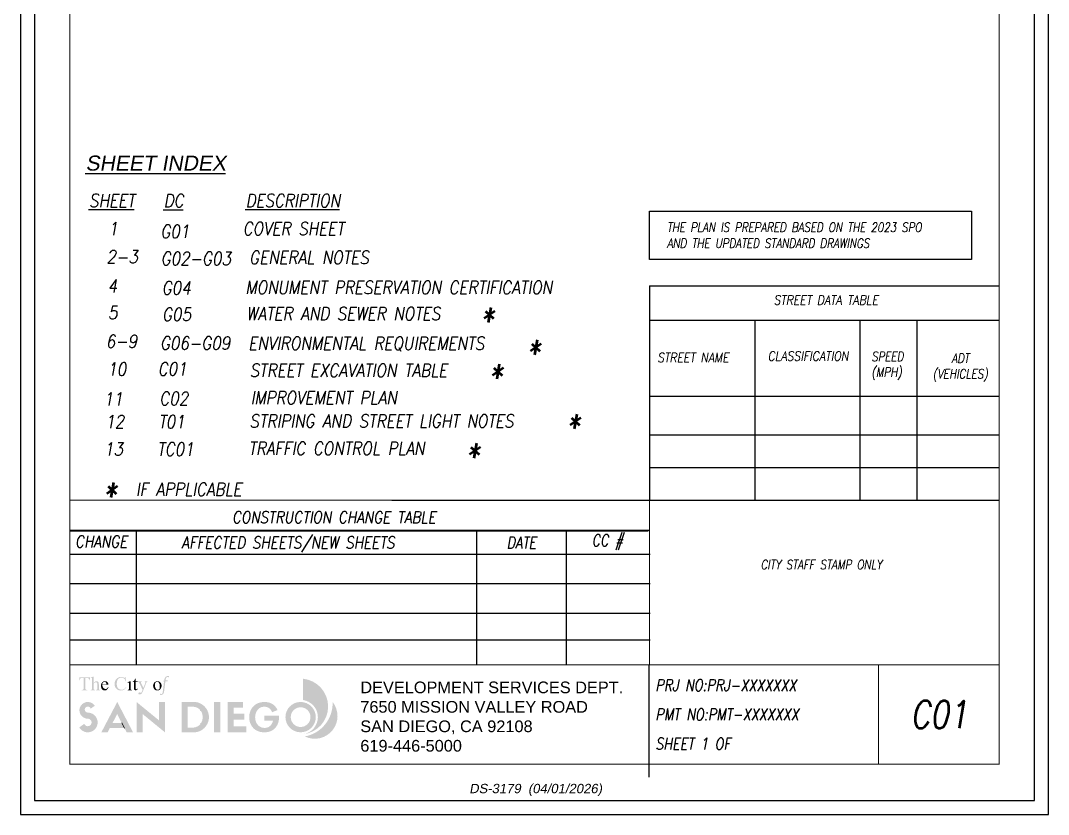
# Model space of a CAD drawing. Header units: inches. Extents: x -18.2 to -7.2, y -0.2 to 16.8.
# Drawn here: x -18.21 to -7.21, y -0.19 to 8.31 of the extents above; entities that cross this region are included whole.
import ezdxf
from ezdxf.enums import TextEntityAlignment as Align

# ---------------------------------------------------------------- set-up
doc = ezdxf.new("R2010")
doc.units = ezdxf.units.IN
doc.header["$MEASUREMENT"] = 0
for name, color, linetype in [('BORDER-BLUE', 5, 'Continuous'), ('BORDER-GREY', 251, 'Continuous'), ('NOTES', 7, 'Continuous'), ('TEXT', 7, 'Continuous'), ('TITLE', 5, 'Continuous')]:
    doc.layers.add(name, color=color, linetype=linetype)
doc.layers.add('SHTINF BORDER', color=7, linetype='Continuous', lineweight=0)
doc.styles.add('HELV100', font='helv', dxfattribs={"height": 2.666666666666666})
doc.styles.get("Standard").update_dxf_attribs({"font": 'simplex.shx', "width": 0.8, "oblique": 10.00000428575679, "height": 0.1})

# ---------------------------------------------------------------- blocks, each defined once
blk = doc.blocks.new('A$C2CD433DA')
at = {"layer": 'SHTINF BORDER', "linetype": 'Continuous', "lineweight": 0}
h = blk.add_hatch(color=7, dxfattribs=at)
edge = h.paths.add_edge_path()
edge.add_line((9.590277578681707, 40.94652554858475), (9.590277578681707, 36.72242386825382))
edge.add_spline(control_points=[(9.590277578681707, 36.72242386825382), (10.28924142476171, 37.49009534739889), (10.69859714247263, 37.70717875123955), (11.10795286018401, 37.92426215484738), (11.5172540480271, 37.92426215484738), (12.00845909677446, 37.92426215484738), (12.36110375262797, 37.65346683142708), (12.71374840754993, 37.38267150777391), (12.88377253524959, 36.80334619199856), (13.00341106485575, 36.40037046885117), (13.00341106485575, 35.3298401038628)], knot_values=[0, 0, 0, 0.2, 0.2, 0.4, 0.4, 0.6000000000000001, 0.6000000000000001, 0.8, 0.8, 1, 1, 1], degree=2, periodic=0)
edge.add_line((13.00341106485575, 35.3298401038628), (13.00341106485575, 33.2896596295759))
edge.add_spline(control_points=[(13.00341106485575, 33.2896596295759), (13.00341106485575, 32.74283411516809), (13.09174945112295, 32.54161890293471), (13.15489503834397, 32.39078928856179), (13.30643354076869, 32.30277808196844), (13.45797204319365, 32.21476687514224), (13.86192930396623, 32.21476687514224)], knot_values=[0, 0, 0, 0.3333333333333333, 0.3333333333333333, 0.6666666666666666, 0.6666666666666666, 1, 1, 1], degree=2, periodic=0)
edge.add_line((13.86192930396623, 32.21476687514224), (13.86192930396623, 31.9844327135943))
edge.add_line((13.86192930396623, 31.9844327135943), (11.02114131022221, 31.9844327135943))
edge.add_line((11.02114131022244, 31.9844327135943), (11.02114131022244, 32.21476687514224))
edge.add_line((11.02114131022244, 32.21476687514224), (11.15386700816452, 32.21476687514224))
edge.add_spline(control_points=[(11.15386700816452, 32.21476687514224), (11.55826050881296, 32.21476687514224), (11.71628806553781, 32.33735001808965), (11.87431562226265, 32.45993316080422), (11.93746120948344, 32.69877398200331), (11.9564376026392, 32.79932705825196), (11.9564376026392, 33.2896596295759)], knot_values=[0, 0, 0, 0.3333333333333333, 0.3333333333333333, 0.6666666666666666, 0.6666666666666666, 1, 1, 1], degree=2, periodic=0)
edge.add_line((11.9564376026392, 33.2896596295759), (11.9564376026392, 35.33049446251243))
edge.add_spline(control_points=[(11.9564376026392, 35.33049446251244), (11.9564376026392, 36.27527895220556), (11.85888366959966, 36.57132160454056), (11.76132973562903, 36.8673642568756), (11.54735453426838, 37.01541284797713), (11.33337933383882, 37.16346143907867), (11.03139292541868, 37.16346143907867), (10.7229719934985, 37.16346143907867), (10.38946732133604, 36.99965371633879), (10.05596265010513, 36.83584599336608), (9.590277578681707, 36.33809735998511)], knot_values=[0, 0, 0, 0.2, 0.2, 0.4, 0.4, 0.6000000000000001, 0.6000000000000001, 0.8, 0.8, 1, 1, 1], degree=2, periodic=0)
edge.add_line((9.590277578681707, 36.33809735998511), (9.590277578681707, 33.28965962957591))
edge.add_spline(control_points=[(9.590277578681707, 33.2896596295759), (9.590277578681707, 32.69877398200331), (9.656640428118408, 32.55421530245803), (9.723003277555108, 32.40965662267991), (9.90311543084681, 32.31221174891107), (10.08322758413851, 32.21476687514224), (10.52557387202955, 32.21476687514224)], knot_values=[0, 0, 0, 0.3333333333333333, 0.3333333333333333, 0.6666666666666666, 0.6666666666666666, 1, 1, 1], degree=2, periodic=0)
edge.add_line((10.52557387202955, 32.21476687514224), (10.52557387202955, 31.9844327135943))
edge.add_line((10.52557387202955, 31.9844327135943), (7.663846408948076, 31.9844327135943))
edge.add_line((7.663846408948302, 31.9844327135943), (7.663846408948302, 32.21476687514224))
edge.add_spline(control_points=[(7.663846408948302, 32.21476687514224), (8.04708231985569, 32.21476687514224), (8.266946746967731, 32.33418728574177), (8.392583562060963, 32.39700569352136), (8.467943839728605, 32.57302810670807), (8.543304116464922, 32.74905052012765), (8.543304116464922, 33.2896596295759)], knot_values=[0, 0, 0, 0.3333333333333333, 0.3333333333333333, 0.6666666666666666, 0.6666666666666666, 1, 1, 1], degree=2, periodic=0)
edge.add_line((8.543304116464922, 33.2896596295759), (8.543304116464922, 38.5175471168477))
edge.add_spline(control_points=[(8.543304116464922, 38.5175471168477), (8.543304116464922, 39.49875755817627), (8.496081251650821, 39.72374779288657), (8.448858385905396, 39.94873802736401), (8.351195392198633, 40.03042376949452), (8.25353239942342, 40.11210951139219), (8.089724676683545, 40.11210951139219), (7.957435216754674, 40.11210951139219), (7.661338035017024, 40.01122925593517)], knot_values=[0, 0, 0, 0.25, 0.25, 0.5, 0.5, 0.75, 0.75, 1, 1, 1], degree=2, periodic=0)
edge.add_line((7.661338035017024, 40.01122925593517), (7.573108708485733, 40.24156341748311))
edge.add_line((7.573108708485733, 40.2415634174831), (9.300287742167487, 40.94652554858475))
edge.add_line((9.300287742167484, 40.94652554858475), (9.590277578681478, 40.94652554858475))
h = blk.add_hatch(color=7, dxfattribs=at)
edge = h.paths.add_edge_path()
edge.add_line((30.6693432815373, 40.72317121014929), (30.86477832775563, 37.81956480862573))
edge.add_line((30.8647783277554, 37.81956480862572), (30.66934328153708, 37.81956480862572))
edge.add_spline(control_points=[(30.6693432815373, 37.81956480862572), (30.27978190593399, 39.12697291956283), (29.55731568671763, 39.70171772618778), (28.83484946843237, 40.27646253304554), (27.82332042045869, 40.27646253304554), (26.9751628562808, 40.27646253304554), (26.29037677589781, 39.84431333048269), (25.60559069644637, 39.41216412815263), (25.21292111836374, 38.46590733202175), (24.82025154028088, 37.519650535658), (24.82025154028088, 36.11288900580257), (24.82025154028088, 34.95205717976206), (25.19094558153302, 34.1004642341286), (25.56163962278515, 33.24887128849513), (26.30624496750534, 32.79463748959824), (27.05085031315685, 32.34040369070135), (28.0058864178136, 32.34040369070135), (28.8353947671128, 32.34040369070135), (29.47001336887456, 32.696865436621), (30.10463197063655, 33.05332718254068), (30.86488738749177, 34.11327875312417)], knot_values=[0, 0, 0, 0.1, 0.1, 0.2, 0.2, 0.3, 0.3, 0.4, 0.4, 0.5, 0.5, 0.6000000000000001, 0.6000000000000001, 0.7, 0.7, 0.8, 0.8, 0.9, 0.9, 1, 1, 1], degree=2, periodic=0)
edge.add_line((30.86488738749177, 34.11327875312417), (31.06021337397396, 33.98764193756505))
edge.add_spline(control_points=[(31.06021337397397, 33.98764193756507), (30.41828776989132, 32.8474224016536), (29.56227790471166, 32.31821003439836), (28.70626804046333, 31.78899766737596), (27.52940443251282, 31.78899766737596), (25.40830163471378, 31.78899766737596), (24.24397989735008, 33.36414742912167), (23.37542816251517, 34.53599428827874), (23.37542816251517, 36.12379497941585), (23.37542816251517, 37.40273849922233), (23.9478827146811, 38.47386869252659), (24.52033726684727, 39.5449988860637), (25.52368683461077, 40.13408504799008), (26.52703640237451, 40.72317121014929), (27.71589658036828, 40.72317121014929), (28.64061407931149, 40.72317121014929), (29.54013877827652, 40.26871929178013), (29.80439051799476, 40.12988624838182), (29.91759452410042, 40.12988624838182), (30.08740053232737, 40.12988624838182), (30.21325546689332, 40.2498519574292), (30.37684507016093, 40.42020326456985), (30.44598894286901, 40.72317121014929)], knot_values=[0, 0, 0, 0.0909090909090909, 0.0909090909090909, 0.1818181818181818, 0.1818181818181818, 0.2727272727272727, 0.2727272727272727, 0.3636363636363637, 0.3636363636363637, 0.4545454545454545, 0.4545454545454545, 0.5454545454545455, 0.5454545454545455, 0.6363636363636364, 0.6363636363636364, 0.7272727272727275, 0.7272727272727275, 0.8181818181818181, 0.8181818181818181, 0.9090909090909091, 0.9090909090909091, 1, 1, 1], degree=2, periodic=0)
edge.add_line((30.44598894286901, 40.72317121014929), (30.6693432815373, 40.72317121014929))
h = blk.add_hatch(color=7, dxfattribs=at)
edge = h.paths.add_edge_path()
edge.add_spline(control_points=[(53.41495861113049, 29.70520601328463), (53.90036934707314, 29.51104171900078), (54.19161578919738, 29.51104171900078), (54.48286223039009, 29.51104171900078), (54.62562679685652, 29.63385175610892), (54.76839136332273, 29.75666179344989), (54.87690812814981, 29.96786591038107), (55.05963780451565, 30.33904257253745), (55.1623251568526, 31.09283051430248)], knot_values=[0, 0, 0, 0.25, 0.25, 0.5, 0.5, 0.75, 0.75, 1, 1, 1], degree=2, periodic=0)
edge.add_line((55.1623251568526, 31.09283051430248), (55.97328618820757, 37.75674640084617))
edge.add_line((55.97328618820734, 37.75674640084618), (55.17947708349652, 37.75674640084618))
edge.add_line((55.17947708349675, 37.75674640084618), (55.24797268584372, 38.1050538273994))
edge.add_line((55.24797268584348, 38.1050538273994), (56.08740815799659, 38.38486565114))
edge.add_line((56.08740815799683, 38.38486565113998), (56.16733837779611, 38.95020660781301))
edge.add_spline(control_points=[(56.16733837779611, 38.95020660781302), (56.30444168765098, 39.94378521107137), (56.98962192237354, 40.65755199082196), (57.66347964387364, 41.3542789479252), (58.45717664435506, 41.3542789479252), (59.02823490928859, 41.3542789479252), (59.35939040966321, 41.20574102061801)], knot_values=[0, 0, 0, 0.3333333333333333, 0.3333333333333333, 0.6666666666666666, 0.6666666666666666, 1, 1, 1], degree=2, periodic=0)
edge.add_line((59.35939040966321, 41.20574102061801), (59.09673051256675, 40.44063056493178))
edge.add_line((59.09673051256664, 40.44063056493177), (58.96545661613322, 40.52056078542954))
edge.add_spline(control_points=[(58.96545661613345, 40.52056078542954), (58.68564479239285, 40.68613853538407), (58.22596194595099, 40.68327988078817), (57.76627910044044, 40.6804212264251), (57.45507812965661, 40.23503165272996), (57.14387715887255, 39.78964207903482), (57.05251232068963, 39.03013682807797)], knot_values=[0, 0, 0, 0.3333333333333333, 0.3333333333333333, 0.6666666666666666, 0.6666666666666666, 1, 1, 1], degree=2, periodic=0)
edge.add_line((57.05251232068963, 39.03013682807797), (56.97829940915085, 38.41345219570213))
edge.add_line((56.97829940915108, 38.41345219570211), (58.41155027691275, 38.41345219570211))
edge.add_line((58.41155027691275, 38.41345219570211), (58.34305467456579, 37.75674640084616))
edge.add_line((58.34305467456556, 37.75674640084618), (56.84691340848781, 37.75674640084618))
edge.add_line((56.84691340848781, 37.75674640084618), (56.0417817905543, 31.39551157387906))
edge.add_spline(control_points=[(56.04178179055452, 31.39551157387904), (55.82474826090038, 29.61384117510169), (54.84260427486152, 29.0770867629908), (54.51144877541787, 28.89435708639213), (54.23449560534186, 28.89149843202904), (53.95754243619717, 28.88863977766597), (53.81763652432687, 28.89721574098804), (53.67773061245657, 28.9057917043101), (53.55206192098558, 28.92294363095425), (53.30655395053327, 28.95713538024575), (53.17516794987023, 28.99715654249304)], knot_values=[0, 0, 0, 0.2, 0.2, 0.4, 0.4, 0.6000000000000001, 0.6000000000000001, 0.8, 0.8, 1, 1, 1], degree=2, periodic=0)
edge.add_line((53.17516794987023, 28.99715654249304), (53.41495861113072, 29.70520601328463))
h = blk.add_hatch(color=7, dxfattribs=at)
edge = h.paths.add_edge_path()
edge.add_line((7.070561447180807, 40.52773616393094), (7.161299146711826, 38.5220185657963))
edge.add_line((7.161299146711826, 38.52201856579631), (6.921803967095911, 38.52201856579631))
edge.add_spline(control_points=[(6.921803967095911, 38.52201856579631), (6.852551035582791, 39.05139452265576), (6.733021564781438, 39.27823877264746), (6.53802275750786, 39.64369794679806), (6.214060813188325, 39.81699386681429), (5.890098867937922, 39.99028978659771), (5.361595389432977, 39.99028978659771)], knot_values=[0, 0, 0, 0.3333333333333333, 0.3333333333333333, 0.6666666666666666, 0.6666666666666666, 1, 1, 1], degree=2, periodic=0)
edge.add_line((5.361595389432977, 39.99028978659771), (4.159975222311685, 39.99028978659771))
edge.add_line((4.159975222311686, 39.99028978659771), (4.159975222311686, 33.46415520668961))
edge.add_spline(control_points=[(4.159975222311686, 33.46415520668962), (4.159975222311686, 32.67543519847095), (4.32967217080295, 32.47978203278036), (4.568512992001842, 32.21476687514224), (5.065061968751251, 32.21476687514224)], knot_values=[0, 0, 0, 0.5, 0.5, 1, 1, 1], degree=2, periodic=0)
edge.add_line((5.065061968751251, 32.21476687514224), (5.360504792071878, 32.21476687514224))
edge.add_line((5.360504792071651, 32.21476687514224), (5.360504792071651, 31.9844327135943))
edge.add_line((5.360504792071651, 31.9844327135943), (1.744956436566782, 31.9844327135943))
edge.add_line((1.744956436567008, 31.9844327135943), (1.744956436567008, 32.21476687514224))
edge.add_line((1.744956436567008, 32.21476687514224), (2.046833785250782, 32.21476687514224))
edge.add_spline(control_points=[(2.046833785250782, 32.21476687514224), (2.587661013938259, 32.21476687514224), (2.814069025218259, 32.5429276197683), (2.952465829439461, 32.74479719041848), (2.952465829439461, 33.46415520668962)], knot_values=[0, 0, 0, 0.5, 0.5, 1, 1, 1], degree=2, periodic=0)
edge.add_line((2.952465829439461, 33.46415520668962), (2.952465829439461, 39.99028978659771))
edge.add_line((2.952465829439461, 39.99028978659771), (1.926431836560368, 39.99028978659771))
edge.add_spline(control_points=[(1.926431836560368, 39.99028978659771), (1.328457306139171, 39.99028978659771), (1.07663837634027, 39.90206046053208), (0.7493501100689173, 39.78231287072413), (0.5164530444887987, 39.44204649562014), (0.2835559789091349, 39.1017801205162), (0.2394958464428782, 38.52201856579631)], knot_values=[0, 0, 0, 0.3333333333333333, 0.3333333333333333, 0.6666666666666666, 0.6666666666666666, 1, 1, 1], degree=2, periodic=0)
edge.add_line((0.2394958464428782, 38.52201856579631), (6.668269635e-07, 38.52201856579631))
edge.add_line((6.668269634e-07, 38.52201856579631), (0.0977181894704701, 40.52773616393095))
edge.add_line((0.09771818947047, 40.52773616393094), (7.070561447180807, 40.52773616393094))
h = blk.add_hatch(color=7, dxfattribs=at)
edge = h.paths.add_edge_path()
edge.add_spline(control_points=[(15.32071232795692, 35.57904159999452), (15.31449592299759, 34.29562663100661), (15.94518837425858, 33.56579888029955), (16.57588082551956, 32.83597112935967), (17.42741924058646, 32.83597112935967), (17.99507516529411, 32.83597112935967), (18.41446437872923, 33.1465732564684), (18.83385359123326, 33.45717538357713), (19.11773608345515, 34.21797609934583)], knot_values=[0, 0, 0, 0.25, 0.25, 0.5, 0.5, 0.75, 0.75, 1, 1, 1], degree=2, periodic=0)
edge.add_line((19.11773608345515, 34.21797609934583), (19.31317112967349, 34.09179398510605))
edge.add_spline(control_points=[(19.31317112967372, 34.09179398510604), (19.18077261094004, 33.22476908680984), (18.54402734432369, 32.51735311164522), (17.90728207770735, 31.80993713648059), (16.94908324070275, 31.80993713648059), (15.90887148212641, 31.80993713648059), (15.16808322817064, 32.61828789697028), (14.427294973284, 33.42663865746), (14.427294973284, 34.79163030860945), (14.427294973284, 36.26982596539892), (15.18695056159026, 37.09704406023958), (15.94660615082807, 37.92426215484738), (17.09402362909168, 37.92426215484738), (18.06487339548766, 37.92426215484738), (18.68902226258046, 37.28609911189415), (19.31317112967372, 36.64793606870807), (19.31317112967372, 35.57904159999452)], knot_values=[0, 0, 0, 0.125, 0.125, 0.25, 0.25, 0.375, 0.375, 0.5, 0.5, 0.625, 0.625, 0.75, 0.75, 0.875, 0.875, 1, 1, 1], degree=2, periodic=0)
edge.add_line((19.31317112967372, 35.57904159999452), (15.32071232795715, 35.57904159999452))
edge = h.paths.add_edge_path(flags=16)
edge.add_line((15.32071232795692, 35.94199239998125), (18.00096439104504, 35.94199239998125))
edge.add_spline(control_points=[(18.00096439104527, 35.94199239998125), (17.96933706756681, 36.49579773773439), (17.86823869217187, 36.72231480851769), (17.71021113544702, 37.07479587406851), (17.39726422447711, 37.27617467590607), (17.08431731257588, 37.47755347774364), (16.74306940007955, 37.47755347774364), (16.21838301140792, 37.47755347774364), (15.80433772597462, 37.07163314172067), (15.39029243960976, 36.66571280569768), (15.32071232795692, 35.94199239998125)], knot_values=[0, 0, 0, 0.2, 0.2, 0.4, 0.4, 0.6000000000000001, 0.6000000000000001, 0.8, 0.8, 1, 1, 1], degree=2, periodic=0)
h = blk.add_hatch(color=7, dxfattribs=at)
edge = h.paths.add_edge_path()
edge.add_line((33.90100136771776, 37.92426215484738), (33.90100136771776, 33.2896596295759))
edge.add_spline(control_points=[(33.90100136771776, 33.2896596295759), (33.90100136771776, 32.74905052012765), (33.97946984693408, 32.56991990422829), (34.0579383270815, 32.39078928856179), (34.21171255409718, 32.30277808196844), (34.36548678204395, 32.21476687514224), (34.77347925212234, 32.21476687514224)], knot_values=[0, 0, 0, 0.3333333333333333, 0.3333333333333333, 0.6666666666666666, 0.6666666666666666, 1, 1, 1], degree=2, periodic=0)
edge.add_line((34.77347925212234, 32.21476687514224), (34.77347925212234, 31.9844327135943))
edge.add_line((34.77347925212234, 31.9844327135943), (31.97457019705325, 31.9844327135943))
edge.add_line((31.97457019705325, 31.9844327135943), (31.97457019705325, 32.21476687514224))
edge.add_spline(control_points=[(31.97457019705325, 32.21476687514224), (32.39543171692617, 32.21476687514224), (32.53993586730189, 32.29650714714079), (32.68444001674629, 32.37824741890655), (32.76923396065809, 32.56681170174851), (32.8540279055012, 32.75537598482332), (32.8540279055012, 33.2896596295759)], knot_values=[0, 0, 0, 0.3333333333333333, 0.3333333333333333, 0.6666666666666666, 0.6666666666666666, 1, 1, 1], degree=2, periodic=0)
edge.add_line((32.8540279055012, 33.2896596295759), (32.8540279055012, 35.50924336910247))
edge.add_spline(control_points=[(32.8540279055012, 35.50924336910249), (32.8540279055012, 36.44748427462764), (32.79731684271224, 36.72449600324036), (32.75325671024598, 36.92603839468211), (32.65875644888706, 37.00477952370422), (32.56425618752814, 37.08352065295912), (32.4004484647885, 37.08352065295912), (32.22398981265724, 37.08352065295912), (31.9720618231222, 36.9889658621978)], knot_values=[0, 0, 0, 0.25, 0.25, 0.5, 0.5, 0.75, 0.75, 1, 1, 1], degree=2, periodic=0)
edge.add_line((31.9720618231222, 36.9889658621978), (31.88383249752224, 37.21930002374576))
edge.add_line((31.88383249752224, 37.21930002374576), (33.62366245966404, 37.92426215484738))
edge.add_line((33.62366245966405, 37.92426215484738), (33.90100136771798, 37.92426215484738))
h = blk.add_hatch(color=7, dxfattribs=at)
edge = h.paths.add_edge_path()
edge.add_line((37.18151821568586, 39.65525827882811), (37.18151821568586, 37.75674640084616))
edge.add_line((37.18151821568586, 37.75674640084618), (38.53004184644649, 37.75674640084618))
edge.add_line((38.53004184644646, 37.75674640084618), (38.53004184644646, 37.31701754685493))
edge.add_line((38.53004184644646, 37.31701754685491), (37.18151821568584, 37.31701754685491))
edge.add_line((37.18151821568586, 37.31701754685491), (37.18151821568586, 33.57168810581786))
edge.add_spline(control_points=[(37.18151821568586, 33.57168810581788), (37.18151821568586, 33.01057576620952), (37.34287209436298, 32.81508618989028), (37.50422597303964, 32.61959661380387), (37.75724455993623, 32.61959661380387), (37.96598489396274, 32.61959661380387), (38.16212882846571, 32.74855975131504), (38.35827276296914, 32.87752288859337), (38.46580566186435, 33.12912369868718)], knot_values=[0, 0, 0, 0.25, 0.25, 0.5, 0.5, 0.75, 0.75, 1, 1, 1], degree=2, periodic=0)
edge.add_line((38.46580566186435, 33.12912369868718), (38.7100994698701, 33.12912369868718))
edge.add_spline(control_points=[(38.71009946987033, 33.12912369868718), (38.4885991467163, 32.51108217681757), (38.08360581845022, 32.19889868376777), (37.67861249018438, 31.88671519048511), (37.24826277326793, 31.88671519048511), (36.9571823393926, 31.88671519048511), (36.67875283397711, 32.04752377071419), (36.40032332856208, 32.20833235071042), (36.26743404101558, 32.50791944446973), (36.13454475346953, 32.80750653846187), (36.13454475346953, 33.43187352479436)], knot_values=[0, 0, 0, 0.2, 0.2, 0.4, 0.4, 0.6000000000000001, 0.6000000000000001, 0.8, 0.8, 1, 1, 1], degree=2, periodic=0)
edge.add_line((36.13454475346953, 33.43187352479436), (36.13454475346953, 37.31701754685492))
edge.add_line((36.13454475346953, 37.31701754685491), (35.22018792945893, 37.31701754685491))
edge.add_line((35.22018792945892, 37.31701754685491), (35.22018792945892, 37.5243401043117))
edge.add_spline(control_points=[(35.22018792945892, 37.52434010431171), (35.56743412837363, 37.66295502823779), (35.93043945822842, 37.99367867666296), (36.29344478808344, 38.32440232485532), (36.57939941529162, 38.7785270640161), (36.72553946077824, 39.01824036310426), (36.98608316946775, 39.65525827882811)], knot_values=[0, 0, 0, 0.3333333333333333, 0.3333333333333333, 0.6666666666666666, 0.6666666666666666, 1, 1, 1], degree=2, periodic=0)
edge.add_line((36.98608316946775, 39.65525827882811), (37.18151821568608, 39.65525827882811))
h = blk.add_hatch(color=7, dxfattribs=at)
edge = h.paths.add_edge_path()
edge.add_line((38.75426866300404, 37.75674640084618), (41.44913472980261, 37.75674640084618))
edge.add_line((41.44913472980261, 37.75674640084618), (41.44913472980261, 37.52641223929823))
edge.add_line((41.44913472980261, 37.52641223929823), (41.31684527080506, 37.52641223929823))
edge.add_spline(control_points=[(41.31684527080483, 37.52641223929823), (41.03318089898675, 37.52641223929823), (40.89140324201435, 37.40333832777105), (40.74962558597303, 37.28026441601104), (40.74962558597303, 37.09726217971184), (40.74962558597303, 36.85122341592796), (40.95760250184662, 36.41574789164589)], knot_values=[0, 0, 0, 0.3333333333333333, 0.3333333333333333, 0.6666666666666666, 0.6666666666666666, 1, 1, 1], degree=2, periodic=0)
edge.add_line((40.95760250184662, 36.41574789164589), (42.36621804721631, 33.49687312729658))
edge.add_line((42.36621804721653, 33.49687312729658), (43.65181421115994, 36.69275962025859))
edge.add_spline(control_points=[(43.65181421115994, 36.69275962025859), (43.75901993084676, 36.95166743244043), (43.75901993084676, 37.2043588401284), (43.75901993084676, 37.3179990844801), (43.71485073771327, 37.37481920677236), (43.6644651405511, 37.44429025845601), (43.55731394980103, 37.48535124887713), (43.45016275998182, 37.52641223929823), (43.17914931662381, 37.52641223929823)], knot_values=[0, 0, 0, 0.25, 0.25, 0.5, 0.5, 0.75, 0.75, 1, 1, 1], degree=2, periodic=0)
edge.add_line((43.17914931662381, 37.52641223929823), (43.17914931662381, 37.75674640084618))
edge.add_line((43.17914931662381, 37.75674640084618), (45.05377711262553, 37.75674640084618))
edge.add_line((45.05377711262531, 37.75674640084618), (45.05377711262531, 37.52641223929823))
edge.add_spline(control_points=[(45.05377711262531, 37.52641223929823), (44.82060739770509, 37.50111038074829), (44.69458887260384, 37.42536839423701), (44.56857034843415, 37.34962640795858), (44.41730449534929, 37.14121325314047), (44.36059343256056, 37.05287486710587), (44.20311117451638, 36.65502495155671)], knot_values=[0, 0, 0, 0.3333333333333333, 0.3333333333333333, 0.6666666666666666, 0.6666666666666666, 1, 1, 1], degree=2, periodic=0)
edge.add_line((44.20311117451638, 36.65502495155671), (41.85832685790956, 30.9004880010616))
edge.add_spline(control_points=[(41.85832685790956, 30.9004880010616), (41.51784236356616, 30.0629092315212), (40.9660546313969, 29.6346861794591), (40.41426689922786, 29.20646312762983), (39.90343109704554, 29.20646312762983), (39.53142833895981, 29.20646312762983), (39.2917695697397, 29.42060191859491), (39.05211080051959, 29.63474070932715), (39.05211080051959, 29.91197055741213), (39.05211080051959, 30.17644041636959), (39.22562484070659, 30.33708540676161), (39.39913887996226, 30.49773039738648), (39.70199776533991, 30.49773039738648), (39.91019280068554, 30.49773039738648), (40.26987180858827, 30.36075136950239), (40.52223603706806, 30.26739623583854), (40.58527256455249, 30.26739623583854), (40.774273086339, 30.26739623583854), (40.99800913408375, 30.46201333403587), (41.22174518182873, 30.65663043223322), (41.44858943112171, 31.21545251761562)], knot_values=[0, 0, 0, 0.1, 0.1, 0.2, 0.2, 0.3, 0.3, 0.4, 0.4, 0.5, 0.5, 0.6000000000000001, 0.6000000000000001, 0.7, 0.7, 0.8, 0.8, 0.9, 0.9, 1, 1, 1], degree=2, periodic=0)
edge.add_line((41.44858943112171, 31.21545251761562), (41.85374634899177, 32.22251011640764))
edge.add_line((41.85374634899199, 32.22251011640764), (39.78139325324446, 36.56505066971295))
edge.add_spline(control_points=[(39.78139325324423, 36.56505066971295), (39.68683846201725, 36.76114007434807), (39.47897060588002, 37.05200238921679), (39.32137928809948, 37.2733936526347), (39.22060809284426, 37.34929922851735), (39.07566770352423, 37.45050666341559), (38.75426866300404, 37.52641223929823)], knot_values=[0, 0, 0, 0.3333333333333333, 0.3333333333333333, 0.6666666666666666, 0.6666666666666666, 1, 1, 1], degree=2, periodic=0)
edge.add_line((38.75426866300404, 37.52641223929823), (38.75426866300404, 37.75674640084618))
h = blk.add_hatch(color=7, dxfattribs=at)
edge = h.paths.add_edge_path()
edge.add_spline(control_points=[(51.58721869438863, 37.92426215484738), (52.89778953790665, 37.92426215484738), (53.69163535349071, 36.9293101867661), (54.36584263853728, 36.07929860730656), (54.36584263853728, 34.97724997880869), (54.36584263853728, 34.20281679602339), (53.99411252979189, 33.40940721938387), (53.62238242104649, 32.61599764251151), (52.97025973163522, 32.21296738949604), (52.3181370431555, 31.80993713648059), (51.51785670313984, 31.80993713648059), (50.21361132431753, 31.80993713648059), (49.44495830778032, 32.84894923795945), (48.79594382084883, 33.72415361623279), (48.79594382084883, 34.81355131557211), (48.79594382084883, 35.60696089221164), (49.18975852616132, 36.39093680190853), (49.58357323147357, 37.17491271137261), (50.22626225370913, 37.5495874332264), (50.86895127594471, 37.92426215484738), (51.58721869438863, 37.92426215484738)], knot_values=[0, 0, 0, 0.1, 0.1, 0.2, 0.2, 0.3, 0.3, 0.4, 0.4, 0.5, 0.5, 0.6000000000000001, 0.6000000000000001, 0.7, 0.7, 0.8, 0.8, 0.9, 0.9, 1, 1, 1], degree=2, periodic=0)
edge = h.paths.add_edge_path(flags=16)
edge.add_spline(control_points=[(51.39200176764257, 37.51245259307326), (51.05816991720326, 37.51245259307326), (50.72122986428439, 37.31418199371546), (50.38428981043399, 37.11591139435768), (50.1764219542963, 36.61865352978929), (49.96855409815907, 36.12139566522094), (49.96855409815907, 35.34085513721219), (49.96855409815907, 34.08197860885414), (50.46924734488107, 33.16931221121923), (50.96994059067196, 32.25664581358432), (51.7887610858304, 32.25664581358432), (52.39971372485161, 32.25664581358432), (52.79647304303921, 32.76017461321317), (53.19323236122705, 33.26370341260917), (53.19323236122705, 34.49117073696106), (53.19323236122705, 36.02694993419572), (52.53189412504434, 36.90815259795635), (52.08474920876302, 37.51245259307326), (51.39200176764257, 37.51245259307326)], knot_values=[0, 0, 0, 0.1111111111111111, 0.1111111111111111, 0.2222222222222222, 0.2222222222222222, 0.3333333333333333, 0.3333333333333333, 0.4444444444444445, 0.4444444444444445, 0.5555555555555555, 0.5555555555555555, 0.6666666666666666, 0.6666666666666666, 0.7777777777777777, 0.7777777777777777, 0.888888888888889, 0.888888888888889, 1, 1, 1], degree=2, periodic=0)
for points in [[(147.6537203751502, 25.48105278355071), (147.6537203751502, 39.53973248018881, -0.9024020901089548), (147.6537203751502, 2.981052783550687, 0.8643062654135087)], [(7.637492507696151, 19.7615563769359), (10.30135122220963, 21.73886708496139, 1.668703392141986), (5.668546029366552, 13.2163948235102, -1.907437957329439), (3.39028325583763, 9.792265210533515), (0.09771818947047, 7.442775749135755, 1.727884788891407), (5.713270303793251, 17.21624095551669, -2.009586356212504)], [(14.65312324464298, 4.216240955516695), (18.8008623262865, 4.216240955516695), (20.23613618221134, 6.953939942410208), (29.89502491895087, 6.953939942410208), (28.10109498351812, 10.40473589044995), (22.04526027943939, 10.40473589044995), (25.08589887060225, 16.20457203802653), (28.10109498351812, 10.40473589044995), (29.89508127234854, 6.953939942410208), (31.3183455048129, 4.216240955516695), (35.53590182680614, 4.216240955516695), (25.13838011864573, 24.21624095551671)], [(37.85138663090766, 4.216240955516695), (37.85138663090766, 24.21624095551671), (52.61260226089508, 12.11359672853722), (52.61260226089508, 24.21624095551671), (56.55797129124403, 24.21624095551671), (56.55797129124403, 4.216240955516695), (41.79675566125638, 16.31888518249616), (41.79675566125638, 4.216240955516695)], [(97.81846333108831, 4.216240955516695), (97.81846333108831, 24.21624095551671), (107.9432824347167, 24.21624095551671), (107.9432824347167, 20.37470694677903), (101.7638323623686, 20.37470694677903), (101.7638323623686, 16.47383864014409), (108.8604314932597, 16.47383864014409), (108.8604314932597, 12.63230463140644), (101.7638323623686, 12.63230463140644), (101.7638323623686, 8.057774964254342), (110.1932824347167, 8.057774964254342), (110.1932824347167, 4.216240955516695)], [(146.007383406162, 7.731052783783518, 519999.9999332099), (146.0073334062471, 7.731052783550694), (146.0073334062471, 4.231052783550687, -800000.0002748981), (146.007383406162, 4.231052783550687)], [(167.0960750384255, 24.22697698604317, -0.7979337581698113), (148.765409006737, 1.484647305915132, 0.3727113763078369)]]:
    blk.add_hatch(color=7, dxfattribs=at).paths.add_polyline_path(points)
h = blk.add_hatch(color=7, dxfattribs=at)
edge = h.paths.add_edge_path()
edge.add_line((67.5579712912438, 7.307774964254349), (67.5579712912438, 4.216240955516695))
edge.add_line((67.5579712912438, 4.216240955516695), (75.7298236787317, 4.216240955516695))
edge.add_spline(control_points=[(75.7298236787318, 4.216240955516695), (77.34048757143307, 4.216240955516695), (78.89235985837865, 4.758254342013962), (81.82063409872354, 5.783941751578822), (83.70196550246305, 8.443357453448696), (85.58329690620292, 11.10277315531856), (85.58329690620292, 14.22347684553823)], knot_values=[0, 0, 0, 0.3333333333333334, 0.3333333333333334, 0.6666666666666669, 0.6666666666666669, 1, 1, 1], degree=2, periodic=0)
edge.add_spline(control_points=[(85.58329690620292, 14.22347684553823), (85.58329690620292, 16.46524602058343), (84.5585139831527, 18.57518632453866), (83.29924299847323, 21.12470694677904), (80.94215182680627, 22.64854015945457), (78.54096694942564, 24.21624095551671), (75.7298236787318, 24.21624095551671)], knot_values=[0, 0, 0, 0.3333333333333334, 0.3333333333333334, 0.6666666666666669, 0.6666666666666669, 1, 1, 1], degree=2, periodic=0)
edge.add_line((75.7298236787318, 24.21624095551671), (67.5579712912439, 24.21624095551671))
edge.add_line((67.5579712912438, 24.21624095551671), (67.5579712912438, 7.307824964169416))
edge.add_line((67.5579712912438, 7.307824964169412), (71.50334032159277, 7.307824964169412))
edge.add_line((71.50334032159287, 7.307824964169412), (71.50334032159287, 21.12470694677904))
edge.add_line((71.50334032159287, 21.12470694677904), (74.44047852698701, 21.12470694677904))
edge.add_spline(control_points=[(74.44047852698702, 21.12470694677904), (75.01825603004534, 21.12470694677904), (75.57355646602787, 21.07644786243326), (76.63599978480465, 20.87355195032432), (77.14322544541199, 20.71856151637621), (77.85753015987575, 20.40084627224132), (78.08777472004283, 20.28080216026865), (78.53007376287121, 20.01284382469021), (78.74210734572262, 19.86493330658413), (79.14565534144629, 19.54266399168409), (79.33715476561315, 19.36832124995998), (79.69806576147664, 18.99533382523805), (79.86747556366015, 18.79670859477483), (80.02557281311601, 18.58708163234405)], knot_values=[0, 0, 0, 0, 0.25, 0.25, 0.5, 0.5, 0.625, 0.625, 0.75, 0.75, 0.875, 0.875, 1, 1, 1, 1], degree=3, periodic=0)
edge.add_line((80.02557281311601, 18.58708163234405), (80.02701720781624, 18.5851626235526))
edge.add_spline(control_points=[(80.02701720781614, 18.5851626235526), (80.26031829696137, 18.2745805492159), (80.46654794272024, 17.94772257632576), (80.82067680358887, 17.26526369573548), (80.96852519363165, 16.90972607280128), (81.20388022903342, 16.17566658812575), (81.2913992218671, 15.79722074232995), (81.4070941992104, 15.02271969499998), (81.43532295525075, 14.62669398123398), (81.43532295525075, 14.22347684553823)], knot_values=[0, 0, 0, 0, 0.25, 0.25, 0.5, 0.5, 0.75, 0.75, 1, 1, 1, 1], degree=3, periodic=0)
edge.add_spline(control_points=[(81.43532295525075, 14.22347684553823), (81.43532295525075, 13.82029102998785), (81.4070910150184, 13.42409314983523), (81.29149977304029, 12.6488868088927), (81.20409071538587, 12.2699095448479), (80.96919925324617, 11.53435977478511), (80.82170776370913, 11.17786091892049), (80.46857841406008, 10.4928681475576), (80.26299059670407, 10.16443292563781), (80.03042402211577, 9.851876168278977)], knot_values=[0, 0, 0, 0, 0.25, 0.25, 0.5, 0.5, 0.75, 0.75, 1, 1, 1, 1], degree=3, periodic=0)
edge.add_line((80.03042402211577, 9.851876168278977), (80.02897719666362, 9.849935639183967))
edge.add_spline(control_points=[(80.0289771966635, 9.849935639183968), (79.87192111182958, 9.639712074073032), (79.70333657320589, 9.44050761940889), (79.34368153195817, 9.066468035336584), (79.15261337161064, 8.891653349390253), (78.7496059257536, 8.568595763528712), (78.53768278565246, 8.42036924767308), (78.09536345116794, 8.151937222108243), (77.86498904786993, 8.031734825810418), (77.15001534018654, 7.71372202085331), (76.64198783505697, 7.558762582484632), (75.57719964627152, 7.355968259973444), (75.02033856697358, 7.307774964254349), (74.44047852698702, 7.307774964254349)], knot_values=[0, 0, 0, 0, 0.124999999999942, 0.124999999999942, 0.249999999999884, 0.249999999999884, 0.374999999999826, 0.374999999999826, 0.499999999999768, 0.499999999999768, 0.7499999999998841, 0.7499999999998841, 1, 1, 1, 1], degree=3, periodic=0)
edge.add_line((74.44047852698702, 7.307774964254349), (71.50334032159289, 7.307774964254349))
edge.add_line((71.50334032159287, 7.307774964254349), (67.5579712912439, 7.307774964254349))
h = blk.add_hatch(color=7, dxfattribs=at)
edge = h.paths.add_edge_path()
edge.add_line((131.8182323621586, 15.22012117668055), (122.118955951184, 15.22012117668055))
edge.add_line((122.1189559511838, 15.22012117668055), (122.1189559511838, 11.97637298563495))
edge.add_line((122.1189559511838, 11.97637298563495), (127.8555596023796, 11.97637298563495))
edge.add_spline(control_points=[(127.8555596023797, 11.97637298563495), (127.7780258879063, 11.629353859229), (127.6773168202487, 11.29125045239924), (127.3842663364483, 10.51833519106731), (127.17197673209, 10.09262785129249), (126.6643777638672, 9.289167713606721), (126.3692049747332, 8.91153048933483), (126.0363669851793, 8.560248683905227)], knot_values=[0, 0, 0, 0, 0.2688853358904126, 0.2688853358904126, 0.6344426679452063, 0.6344426679452063, 1, 1, 1, 1], degree=3, periodic=0)
edge.add_line((126.0363669851793, 8.560248683905227), (126.0365440146995, 8.560424746712672))
edge.add_line((126.0365440146996, 8.56042474671267), (126.0363669851794, 8.560248683905227))
edge.add_spline(control_points=[(126.0363669851793, 8.560248683905227), (125.7954966416581, 8.320693801390007), (125.5298834331332, 8.108136710710816), (124.9577212762085, 7.745535478694357), (124.6514272959903, 7.595585950650274), (124.0096022458746, 7.359838271746411), (123.6742197386919, 7.273893633857362), (122.9816880906001, 7.161353578558184), (122.6244920007883, 7.134617039468139), (122.2544252201912, 7.13455640897154), (122.2510123420504, 7.134557748679064), (122.2445826092734, 7.134564596926786), (122.2349400725214, 7.134580872487269), (122.2124552670865, 7.134660900570452), (122.1675434857605, 7.134989403421059), (122.0779516194014, 7.13632212835364), (122.0015571946277, 7.138629507739096), (121.8493051165713, 7.14481575647369), (121.7485187668352, 7.151035218965262), (121.4483696427195, 7.176126742735505), (121.251204521395, 7.201434983406215), (120.6694382680579, 7.304239408578723), (120.294393361546, 7.408809691434726), (119.5793763194232, 7.69337296532467), (119.2396424552424, 7.873456610133871), (118.60748660285, 8.305047748377547), (118.3152807615696, 8.556357550667599), (118.0501457285135, 8.838154836324968)], knot_values=[0, 0, 0, 0, 0.1250000000000857, 0.1250000000000857, 0.2500000000001715, 0.2500000000001715, 0.3750000000002572, 0.3750000000002572, 0.500000000000343, 0.500000000000343, 0.5009765625003652, 0.5009765625003652, 0.5019531250003872, 0.5039062500003776, 0.5078125000003593, 0.5156250000003206, 0.5312500000002977, 0.5312500000002977, 0.5625000000002517, 0.5625000000002517, 0.6250000000002159, 0.6250000000002159, 0.7500000000001439, 0.7500000000001439, 0.8750000000000719, 0.8750000000000719, 1, 1, 1, 1], degree=3, periodic=0)
edge.add_spline(control_points=[(118.0501458616925, 8.838154961587854), (117.7173078721388, 9.189436767017462), (117.4221350830047, 9.567073991289362), (116.9145361157133, 10.37053412897512), (116.7022465104236, 10.79624146874994), (116.3645430151372, 11.68692822451702), (116.2391076534984, 12.15173721010797), (116.0734900487585, 13.11216587643139), (116.0331884762271, 13.60773903713561), (116.0331022543831, 14.11660171928815)], knot_values=[0, 0, 0, 0, 0.25, 0.25, 0.5, 0.5, 0.75, 0.75, 1, 1, 1, 1], degree=3, periodic=0)
edge.add_line((116.0331022562458, 14.11660171952098), (116.0331036634742, 14.12331410613842))
edge.add_spline(control_points=[(116.0331036634742, 14.12331410613841), (116.0331048602236, 14.12527476716786), (116.0331105291842, 14.13115653884597), (116.0331383217125, 14.14487918512896), (116.0332521712405, 14.17231849720701), (116.03371303156, 14.2271729321219), (116.0355681311338, 14.33678291272372), (116.0387607254088, 14.43055740557611), (116.0472878785802, 14.61785005847923), (116.0558290975167, 14.74237021780573), (116.0900472467764, 15.11473458306864), (116.1243271240963, 15.36138237523846), (116.2614770084618, 16.09512042906134), (116.39875841327, 16.57590948999859), (116.5801872899755, 17.04509173706174)], knot_values=[0, 0, 0, 0, 0.0019569471620806, 0.0058708414869578, 0.0136986301367121, 0.0293542074362208, 0.0606653620352362, 0.12328767123255, 0.12328767123255, 0.2485322896278951, 0.2485322896278951, 0.4990215264185857, 0.4990215264185857, 1, 1, 1, 1], degree=3, periodic=0)
edge.add_spline(control_points=[(116.5801873728631, 17.04509170516394), (116.6995887178926, 17.35776514164172), (116.8323295693843, 17.65585654228926), (117.1268135793506, 18.22185422969051), (117.2885893294586, 18.48977663158438), (117.6431942190974, 18.992860754719), (117.8360715899615, 19.22800963860936), (118.2533753477036, 19.66122053936123), (118.4778277957811, 19.85922251478769), (118.9559282008557, 20.21312081418), (119.2095354385674, 20.36894437880255), (119.7408298477529, 20.63496440532617), (120.0184326935557, 20.74514352972618), (120.5918921157716, 20.9194401728455), (120.8876952799036, 20.98360260832123), (121.3419422386213, 21.04693376296201), (121.4951326958834, 21.06257356191054), (121.727361309342, 21.07810334372334), (121.8440880682318, 21.08388615655713), (121.9813102390616, 21.08722641435452), (122.0501788780092, 21.08805269165896), (122.0846772771329, 21.08825582591817), (122.1019424609838, 21.08830501115881), (122.1093452479688, 21.08831487875432), (122.1118132239206, 21.08831692277454)], knot_values=[0, 0, 0, 0, 0.1251221896383204, 0.1251221896383204, 0.250244379276641, 0.250244379276641, 0.3753665689149617, 0.3753665689149617, 0.5004887585532825, 0.5004887585532825, 0.6256109481916031, 0.6256109481916031, 0.7507331378299237, 0.7507331378299237, 0.8758553274682441, 0.8758553274682441, 0.938416422287384, 0.938416422287384, 0.9696969696969082, 0.985337243401711, 0.9931573802541455, 0.9970674486803281, 0.9990224828934191, 1, 1, 1, 1], degree=3, periodic=0)
edge.add_line((122.111813224852, 21.08831692300737), (122.1185612706466, 21.08831940498203))
edge.add_spline(control_points=[(122.1185612706466, 21.08831940498202), (122.4371877666561, 21.08828589250334), (122.7510757036506, 21.06423065718264), (123.365555115044, 20.96488452306949), (123.666100565344, 20.88952451106161), (124.2475178511812, 20.68665598076767), (124.5282837403937, 20.55914464150555), (125.0635828925295, 20.25483251153492), (125.3180476585403, 20.0781128667295), (125.5575343566014, 19.87944827624597)], knot_values=[0, 0, 0, 0, 0.25, 0.25, 0.5, 0.5, 0.75, 0.75, 1, 1, 1, 1], degree=3, periodic=0)
edge.add_line((125.5575343566014, 19.87944827624597), (125.5609424104913, 19.87662114808335))
edge.add_line((125.5609424104913, 19.87662114808336), (125.5643290588631, 19.87376841413787))
edge.add_spline(control_points=[(125.5643290588631, 19.87376841413787), (125.7413054509087, 19.7246928429231), (125.9080913569777, 19.5609978211578), (126.2227419298142, 19.20800175936892), (126.3706537745892, 19.01869101473129), (126.7854787157846, 18.42113338457419), (127.0290043950079, 17.978866037447), (127.2486880002542, 17.49126488738692)], knot_values=[0, 0, 0, 0, 0.2519062379566781, 0.2519062379566781, 0.5038124759133562, 0.5038124759133562, 1, 1, 1, 1], degree=3, periodic=0)
edge.add_line((127.2486880002542, 17.49126488738692), (130.8115753429009, 18.89305894798598))
edge.add_spline(control_points=[(130.8115753429009, 18.89305894798598), (129.6416766457258, 21.2694156775251), (127.9899174198506, 22.48522609705105), (125.677752079442, 24.19841350661591), (122.3468141276388, 24.19841350661591), (117.3643295038489, 24.19841350661591), (114.5839071087538, 21.01711375988088), (112.1340066017582, 18.22117490321398), (112.1340066017582, 14.11717707407659), (112.1340066017582, 10.41235616221092), (114.226390827447, 7.740548998815938), (116.9932097494601, 4.214911335846402), (122.1689062044023, 4.214911335846402), (125.3485055165364, 4.214911335846402), (127.6749119926244, 5.728085178183391), (130.0837895255535, 7.310126603581011), (131.1299816379321, 10.24018720421008), (131.8182323621586, 12.16614143713377), (131.8182323621586, 15.22012117668055)], knot_values=[0, 0, 0, 0.1111111111111112, 0.1111111111111112, 0.2222222222222223, 0.2222222222222223, 0.3333333333333334, 0.3333333333333334, 0.4444444444444446, 0.4444444444444446, 0.5555555555555556, 0.5555555555555556, 0.6666666666666669, 0.6666666666666669, 0.7777777777777778, 0.7777777777777778, 0.888888888888889, 0.888888888888889, 1, 1, 1], degree=2, periodic=0)
at = {"layer": 'SHTINF BORDER', "color": 7, "linetype": 'Continuous', "lineweight": 0}
blk.add_line((28.10109498351812, 10.40473589044995), (29.89508127234854, 6.953939942410208), dxfattribs=at)
at = {"layer": 'SHTINF BORDER', "color": 7, "linetype": 'Continuous', "lineweight": 0, "flags": 128}
for points in [[(80.02701720781614, 18.5851626235526), (80.02629593294103, 18.58612282178365), (80.02557281311601, 18.58708163234405)], [(80.0289771966635, 9.849935639183968), (80.0297015486285, 9.850905203260481), (80.03042402211577, 9.851876168278977)]]:
    blk.add_lwpolyline(points, dxfattribs=at)
at = {"layer": 'SHTINF BORDER', "color": 7, "linetype": 'Continuous', "lineweight": 0, "extrusion": (0, 0, -1)}
blk.add_solid([(-88.91180631238956, 24.21624095551671), (-88.91180631238956, 4.216240955516695), (-93.10717534273861, 24.21624095551671), (-93.10717534273861, 4.216240955516695)], dxfattribs=at)

msp = doc.modelspace()

# ---------------------------------------------------------------- linework, layer by layer
at = {"ltscale": 2}
for p, q in [((-11.48119665171889, 5.467789416376046), (-7.738524482493304, 5.467789416376046)), ((-11.48119665171889, 5.467789416376046), (-11.48119665171889, 3.170999848957237)), ((-11.48119665171889, 5.100949843365224), (-7.738524482493304, 5.100949843365224)), ((-10.355898228035, 5.100949843365228), (-10.355898228035, 3.170999848957237)), ((-9.22904705125177, 5.097807763513127), (-9.22904705125177, 3.170999848957237)), ((-8.619587620111902, 5.104045522911828), (-8.619587620111902, 3.170999848957237)), ((-11.4801018468987, 4.2866621746718), (-7.738524482493304, 4.286662174671802)), ((-11.48119665171889, 3.870999848957236), (-7.738524482493304, 3.870999848957238)), ((-11.48119665171889, 3.520999848957238), (-7.738524482493304, 3.520999848957238))]:
    msp.add_line(p, q, dxfattribs=at)
at = {"layer": 'BORDER-BLUE', "const_width": 0.01}
msp.add_lwpolyline([(-17.68602761481493, 16.28118416510528), (-17.68602761481493, 0.3470087710863479), (-7.738665772392294, 0.3470087710863472), (-7.738665772392294, 16.28118416510528)], close=True, dxfattribs=at)
at = {"layer": 'BORDER-BLUE', "const_width": 0.0124029112785908}
for points in [[(-9.1969333363563, 3.170246401219223), (-17.68795034244978, 3.172387610983331)], [(-11.48119665171889, 3.170999848957237), (-11.48119665171889, 1.409876901405255)], [(-7.734491334194899, 3.170246401219223), (-9.1969333363563, 3.170246401219223)], [(-11.47695779977698, 2.848749959902059), (-17.68450932431878, 2.848749959902061)], [(-7.738665772392294, 1.410184878429357), (-17.68923546506045, 1.410184878429357)], [(-7.738665772392294, 1.410184878429357), (-13.75939099836129, 1.410184878429357)], [(-11.48739830143405, 1.409876918576927), (-11.48739830143405, 0.343606820401547)], [(-9.030314612084876, 1.408681184095868), (-9.030314612084876, 0.3451040831756842)]]:
    msp.add_lwpolyline(points, dxfattribs=at)
at = {"layer": 'BORDER-GREY'}
for p, q in [((-18.06234359678025, 16.6575250853742), (-18.06234359678026, -0.0424653426263375)), ((-7.362349790426968, -0.0424653426263355), (-7.362349790426968, 16.6575250853742)), ((-18.06234359678026, -0.0424653426263375), (-7.362349790426968, -0.0424653426263355))]:
    msp.add_line(p, q, dxfattribs=at)
at = {"layer": 'Defpoints'}
for p, q in [((-18.21234359678026, 16.8075250853742), (-18.21234359678026, -0.1924653426263347)), ((-7.212349790426967, -0.1924653426263354), (-7.212349790426967, 16.8075250853742)), ((-18.21234359678026, -0.1924653426263347), (-7.212349790426967, -0.1924653426263354))]:
    msp.add_line(p, q, dxfattribs=at)
at = {"layer": 'NOTES', "ltscale": 2}
msp.add_line((-11.48739830143405, 0.343606820401547), (-11.48739830143405, 0.2049989198890074), dxfattribs=at)
at = {"layer": 'TEXT', "ltscale": 2}
for p, q in [((-17.68450932431878, 2.842548505286125), (-11.49756260089429, 2.842548505286125)), ((-16.97358256606297, 2.849195079215327), (-16.97358256606297, 1.405340085894131)), ((-13.33185791108897, 2.842599386904537), (-13.33185791108897, 1.406607420739099)), ((-12.37195658649832, 2.842599347443949), (-12.37195658649832, 1.407882697173725)), ((-17.68706073373368, 2.593765146298962), (-11.4759464965486, 2.593765146298962)), ((-17.68727804103503, 2.278565196055125), (-11.47616380384994, 2.278565196055125)), ((-17.68602761481493, 2.278565196055125), (-11.4759464965486, 2.278565196055125)), ((-17.68624492211627, 1.963365245811288), (-11.47616380384994, 1.963365245811288)), ((-17.68604820003953, 1.677061470234561), (-11.47616380384994, 1.677061470234561))]:
    msp.add_line(p, q, dxfattribs=at)
at = {"layer": 'TITLE', "ltscale": 2}
msp.add_lwpolyline([(-11.48119665171889, 6.26704350750051), (-8.036005888595854, 6.26704350750051), (-8.036005888595854, 5.747654252558525), (-11.48119665171889, 5.747654252558525)], close=True, dxfattribs=at)

# ---------------------------------------------------------------- block references
at = {"layer": 'BORDER-GREY', "ltscale": 2, "xscale": 0.0162349995376293, "yscale": 0.0162349995376293, "zscale": 0.0162349995376293}
msp.add_blockref('A$C2CD433DA', (-17.58565213790493, 0.618505022386088), dxfattribs=at)

# ---------------------------------------------------------------- texts
at = {"oblique": 10, "width": 0.85}
for s, height, p in [('%%USHEET', 0.139532673319004, (-17.47957703057096, 6.310919069393946)), ('%%UDC', 0.139532673319004, (-16.6805294057062, 6.30957211799074)), ('%%UDESCRIPTION', 0.139532673319004, (-15.80408897661769, 6.310919069393946)), ('1', 0.139532673319004, (-17.27255893011573, 6.010588442422342)), ('G01', 0.139532673319004, (-16.71582916047777, 5.97978048457919)), ('COVER SHEET', 0.139532673319004, (-15.83494639109107, 6.010588442422342)), ('2-3', 0.139532673319004, (-17.29213390897734, 5.708957029105263)), ('GENERAL NOTES  ', 0.139532673319004, (-15.76577214871768, 5.701432916618955)), ('G02-G03', 0.139532673319004, (-16.71261303955987, 5.690089809093148)), ('4', 0.139532673319004, (-17.28112098967588, 5.394557831956369)), ('G04', 0.139532673319004, (-16.7016001202584, 5.375690611944254)), ('MONUMENT PRESERVATION CERTIFICATION', 0.139532673319004, (-15.80705042547293, 5.380075414411301)), ('5', 0.139532673319004, (-17.27667804670715, 5.11082048861877)), ('G05', 0.139532673319004, (-16.69715717728968, 5.091953268606655)), ('WATER AND SEWER NOTES', 0.139532673319004, (-15.79824398967871, 5.100226229724512)), ('6-9', 0.139532673319004, (-17.29940094328571, 4.803269200050849)), ('G06-G09', 0.139532673319004, (-16.71988007386824, 4.784401980038733)), ('  ENVIRONMENTAL REQUIREMENTS', 0.139532673319004, (-15.93870075414739, 4.782077446987898)), ('10', 0.139532673319004, (-17.28394508101552, 4.505731072708158)), ('C01', 0.139532673319004, (-16.74297645837151, 4.507578226230275)), ('STREET EXCAVATION TABLE', 0.139532673319004, (-15.76022731434391, 4.492532833785602)), ('11', 0.139532673319004, (-17.32249732778899, 4.187428495288941)), ('C02', 0.139532673319004, (-16.72752059610133, 4.191309577834498)), ('IMPROVEMENT PLAN', 0.139532673319004, (-15.75146148719346, 4.199582538952356)), ('12', 0.139532673319004, (-17.3070414655188, 3.944009282660672)), ('T01', 0.139532673319004, (-16.73861509346864, 3.941968603717722)), ('STRIPING AND STREET LIGHT NOTES', 0.139532673319004, (-15.76255598456077, 3.950241564835579)), ('13', 0.139532673319004, (-17.31948053293766, 3.650782636468669)), ('TC01', 0.139532673319004, (-16.7510541608875, 3.648741957525718)), ('TRAFFIC CONTROL PLAN', 0.139532673319004, (-15.77499505197963, 3.657014918643575)), ('CONSTRUCTION CHANGE TABLE', 0.125, (-15.94936584221983, 2.927506942534872)), ('CHANGE', 0.125, (-17.62937617861043, 2.666646105700915)), ('AFFECTED SHEETS/NEW SHEETS', 0.125, (-16.49091161932199, 2.656677454996819))]:
    msp.add_text(s, height=height, dxfattribs=at).set_placement(p)
for s, p in [('STREET DATA TABLE', (-9.59404875040282, 5.264457748134681)), ('STREET NAME', (-11.01581948047554, 4.648622787847475)), ('CLASSIFICATION', (-9.785055469438959, 4.665748875798104))]:
    msp.add_text(s, height=0.1, dxfattribs=at).set_placement(p, align=Align.CENTER)
at = {"color": 5, "oblique": 10, "width": 0.85}
for s, height, p in [('*', 0.278120539875109, (-13.30910623769691, 4.956931609154864)), ('*', 0.278120539875109, (-12.81467835678208, 4.609295464486791)), ('*', 0.278120539875109, (-13.21884165933599, 4.350017335421469)), ('*', 0.278120539875109, (-12.3890549404397, 3.815324704754488)), ('*', 0.278120539875109, (-13.46488887417305, 3.503157285822396)), ('* ', 0.278120539875109, (-17.34773473199878, 3.082539501543159)), ('IF APPLICABLE', 0.139532673319004, (-16.97924253413004, 3.219778421591406))]:
    msp.add_text(s, height=height, dxfattribs=at).set_placement(p)
for s, width, heights, insert, char_height, attachment_point in [('SPEED\\P(MPH)', 1.360963846233275, [0.5787040297246607], (-9.106722134636628, 4.760236221245504), 0.1, 1), ('\\pxqc;ADT\\P(VEHICLES)', 1.360963846233275, [0.5787040297246607], (-8.83558323000061, 4.741319823391606), 0.1, 1), ('DATE', 0.959901324590648, [0], (-12.85190724879365, 2.718156825792544), 0.125, 5), ('CC #', 12.6144860597424, [5.550423228535477], (-11.93073693024432, 2.720066641702219), 0.125, 5), ('\\pxsm1.5; PRJ NO:PRJ-XXXXXXX\\P PMT NO:PMT-XXXXXXX\\P SHEET 1 OF ', 2.454718018940695, [1.03830127135177], (-11.48739830143405, 0.878442844831637), 0.125, 4)]:
    msp.add_mtext_dynamic_manual_height_columns(s, width=width, gutter_width=13.33333333333333, heights=heights, dxfattribs=dict(insert=insert, char_height=char_height, attachment_point=attachment_point))
at = {"layer": 'TEXT', "color": 9, "insert": (-10.29348845352854, 2.532485816027036), "char_height": 0.1, "width": 1.526352997579038, "attachment_point": 1}
msp.add_mtext('CITY STAFF STAMP ONLY', dxfattribs=at)
at = {"layer": 'TITLE', "style": 'HELV100', "oblique": 10}
msp.add_text('%%USHEET INDEX', height=0.1612378466216807, dxfattribs=at).set_placement((-17.51687947831789, 6.700740931419659))
at = {"layer": 'TITLE', "ltscale": 2, "oblique": 10.00000428575679, "width": 0.8}
for s, p in [('THE PLAN IS PREPARED BASED ON THE 2023 SPO ', (-11.295572159169, 6.044448174342242)), ('AND THE UPDATED STANDARD DRAWINGS', (-11.295572159169, 5.873019602913671))]:
    msp.add_text(s, height=0.1, dxfattribs=at).set_placement(p)
msp.add_text('C01', height=0.291678769713407, dxfattribs=at).set_placement((-8.384490192238585, 0.8785968247578523), align=Align.MIDDLE_CENTER)
at = {"layer": 'TITLE', "style": 'HELV100', "oblique": 10}
msp.add_text('DS-3179  (04/01/2026)', height=0.1, dxfattribs=at).set_placement((-12.6995563470493, 0.0725825517314572), align=Align.MIDDLE)
at = {"layer": 'TITLE', "insert": (-14.57643793594923, 1.230506686539285), "char_height": 0.125, "attachment_point": 1, "style": 'HELV100'}
msp.add_mtext_dynamic_manual_height_columns('DEVELOPMENT SERVICES DEPT.\\P7650 MISSION VALLEY ROAD\\PSAN DIEGO, CA 92108\\P619-446-5000', width=2.984409931651271, gutter_width=13.33333333333333, heights=[1.145090726814322], dxfattribs=at)

doc.saveas('drawing.dxf')
